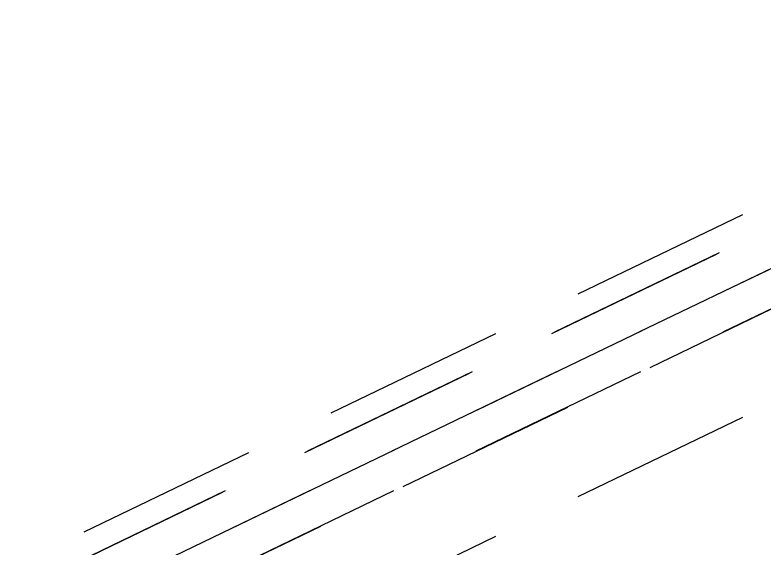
# Model space of a CAD drawing. Header units: metres. Extents: x 4 to 129, y -16 to 26.
# Drawn here: x 33.84 to 39.99, y 21.42 to 25.79 of the extents above; entities that cross this region are included whole.
import ezdxf

# ---------------------------------------------------------------- set-up
doc = ezdxf.new("R2010")
doc.units = ezdxf.units.M
doc.linetypes.add('IMPORT-_Tracejado pequeno', pattern=[2.25, 1.5, -0.75])
doc.layers.add('Base Revit Coremas_dwg', color=7, linetype='Continuous', lineweight=9, true_color=0x767676)
doc.layers.add('KIRYA - PISO', color=7, linetype='Continuous', lineweight=9)

# ---------------------------------------------------------------- blocks, each defined once
blk = doc.blocks.new('Base Revit Coremas_dwg-8208185-PLANTA BAIXA - TÉRREO')
at = {"layer": 'KIRYA - PISO', "color": 254, "linetype": 'IMPORT-_Tracejado pequeno', "lineweight": 30, "true_color": 0xe3e3e3}
for p, q in [((12.9912, 17.6385), (29.9016, 25.7944)), ((12.9912, 17.6385), (29.9016, 25.7944)), ((12.9912, 15.9732), (33.3545, 25.7944)), ((12.9912, 15.9732), (33.3545, 25.7944))]:
    blk.add_line(p, q, dxfattribs=at)
at = {"layer": 'KIRYA - PISO', "color": 254, "linetype": 'IMPORT-_Tracejado pequeno', "lineweight": 30, "true_color": 0xe3e3e3, "flags": 128}
for points in [[(30.362, 25.7944), (17.5154, 19.5985)], [(31.0525, 25.7944), (17.5556, 19.2849)], [(31.7431, 25.7944), (17.5959, 18.9712)]]:
    blk.add_lwpolyline(points, close=True, dxfattribs=at)

msp = doc.modelspace()

# ---------------------------------------------------------------- block references
at = {"layer": 'Base Revit Coremas_dwg', "color": 254, "linetype": 'IMPORT-_Tracejado pequeno', "lineweight": 30, "true_color": 0xe3e3e3}
msp.add_blockref('Base Revit Coremas_dwg-8208185-PLANTA BAIXA - TÉRREO', (13.3105, 0), dxfattribs=at)

doc.saveas('drawing.dxf')
